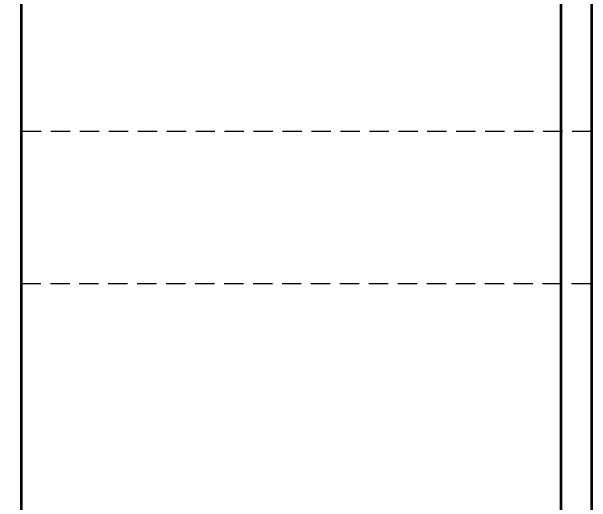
# Model space of a CAD drawing. Header units: millimetres. Extents: x 2742 to 8552, y -10326 to 2528.
# Drawn here: x 4293.6 to 4369.9, y -692.8 to -628.2 of the extents above; entities that cross this region are included whole.
import ezdxf

# ---------------------------------------------------------------- set-up
doc = ezdxf.new("R2010")
doc.units = ezdxf.units.MM
doc.linetypes.add('HIDDEN', pattern=[9.525, 6.35, -3.175])
doc.layers.add('110', color=7, linetype='Continuous', true_color=0xffffff)
doc.layers.add('dim', color=82, linetype='Continuous', lineweight=9)
doc.styles.get("Standard").update_dxf_attribs({"font": 'arial.ttf'})
doc.dimstyles.new('Standard-3', dxfattribs={"dimscale": 3, "dimtxt": 0.18, "dimasz": 0.18, "dimexe": 0.18, "dimexo": 0.0625, "dimgap": 0.09, "dimtad": 0, "dimzin": 0, "dimdsep": 46, "dimtxsty": 'Standard', "dimcen": 0.09, "dimadec": 0, "dimazin": 0, "dimtfac": 1, "dimtofl": 0, "dimtmove": 0, "dimatfit": 3, "dimfxl": 0, "dimtolj": 1, "dimtzin": 0, "dimarcsym": 0})

# ---------------------------------------------------------------- blocks, each defined once
blk = doc.blocks.new('*D147')
at = {"layer": 'Defpoints', "color": 0, "transparency": 16777216}
for p in [(4283.184, -599.952), (4289.807, -599.952), (4144.884, -737.202)]:
    blk.add_point(p, dxfattribs=at)
at = {"layer": 'dim', "color": 0, "lineweight": -2, "transparency": 16777216}
blk.add_line((4284.683, -599.952), (4289.807, -599.952), dxfattribs=at)
at = {"layer": 'dim', "color": 0, "transparency": 16777216, "insert": (4320.369, -599.952), "char_height": 7.5, "attachment_point": 5, "bg_fill": 3, "box_fill_scale": 1.1, "bg_fill_color": 256, "bg_fill_true_color": 13158600, "bg_fill_transparency": 0}
blk.add_mtext('\\A1;137.25{\\fMicrosoft YaHei|b0|i0|c134|p34;(M16)}', dxfattribs=at)

msp = doc.modelspace()

# ---------------------------------------------------------------- linework, layer by layer
at = {"layer": '110', "color": 7, "linetype": 'Continuous', "lineweight": 35}
for p, q in [((4365.884, -954.952), (4365.884, -512.952)), ((4369.884, -512.952), (4369.884, -954.952)), ((4294.884, -819.952), (4294.884, -607.952))]:
    msp.add_line(p, q, dxfattribs=at)
at = {"layer": '110', "color": 8, "linetype": 'HIDDEN', "lineweight": 18, "ltscale": 0.4}
for p, q in [((4369.884, -643.952), (4294.884, -643.952)), ((4294.884, -663.952), (4369.884, -663.952))]:
    msp.add_line(p, q, dxfattribs=at)

# ---------------------------------------------------------------- next in the draw order: dimensions: what is measured, and where the dimension line sits
at = {"layer": 'dim'}
dim = msp.add_ordinate_dim(feature_location=(4283.184, -599.952), offset=(6.623, 0), dtype=0, origin=(4144.884, -737.202), text='<>{\\fMicrosoft YaHei|b0|i0|c134|p34;(M16)}', dimstyle='Standard-3', override={"dimtxt": 2.5, "dimasz": 2, "dimexe": 0.49975, "dimexo": 0.49975, "dimgap": 0.49975}, dxfattribs=at)
dim.commit()
dim.dimension.update_dxf_attribs({"geometry": '*D147', "text_midpoint": (4320.369, -599.952)})

doc.saveas('drawing.dxf')
